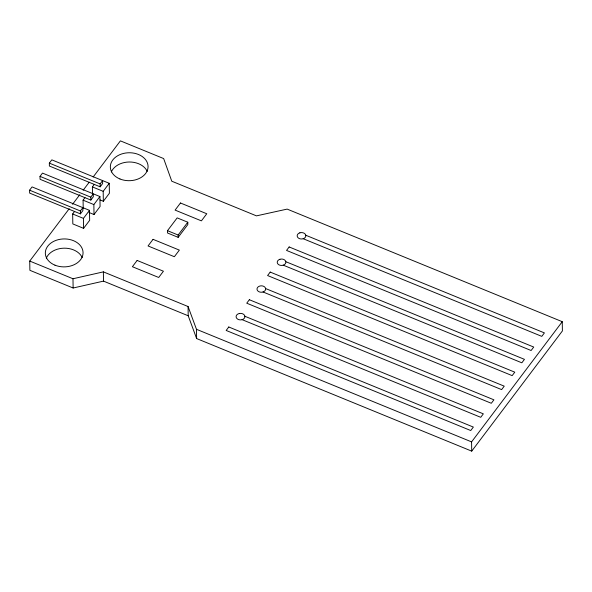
<?xml version="1.0" encoding="UTF-8"?>
<svg xmlns="http://www.w3.org/2000/svg" width="592" height="592" viewBox="0 0 592 592"><rect width="100%" height="100%" fill="white"/><g stroke="black" fill="none" stroke-linecap="round" stroke-linejoin="round"><path stroke-width="0.89" d="M299.796 232.856L300.884 232.626A4.322 3.204 -0.9 0 1 305.472 234.499L305.775 235.305A4.322 3.204 -0.9 0 1 302.482 238.902A4.322 3.204 -0.9 0 1 297.391 236.815A4.322 3.204 -0.9 0 1 299.796 232.856L299.892 232.834M100.166 186.813L100.115 183.905L102.586 180.634L102.631 183.542L100.166 186.813L49.388 166.034L49.343 163.126L51.815 159.855L109.239 183.298L109.402 193.251L103.341 201.28L100.026 199.926M80.423 213.875L80.371 210.967L82.843 207.696L82.887 210.604L80.423 213.875L29.644 193.096L29.6 190.187L32.072 186.917L89.496 210.36L89.658 220.313L83.598 228.342L72.823 223.931L72.661 213.978L74.548 211.477M90.842 200.066L90.791 197.151L93.262 193.88L93.307 196.796L90.842 200.066L40.064 179.287L40.019 176.372L42.491 173.101L99.915 196.544L100.078 206.504L94.017 214.533L89.044 212.498M93.151 177.001L120.405 140.866L163.658 158.567L171.769 181.204L256.462 215.865L287.15 209.102L562.252 321.693L562.4 330.935L471.72 451.134L196.618 338.55L188.212 315.78L103.519 281.119L73.127 288.008L29.881 270.307L29.733 261.065L69.227 208.71M72.564 204.284L79.802 194.694M83.139 190.269L89.259 182.158M92.522 194.154L92.404 186.917L94.291 184.415M83.213 208.31L83.08 200.163L84.967 197.661M103.341 201.28L103.186 191.327L109.239 183.298M83.598 228.342L83.442 218.389L89.496 210.36M94.017 214.533L93.862 204.573L99.915 196.544M167.506 230.68L177.171 217.878L187.797 222.222L187.834 224.546L178.17 237.348L167.543 233.004L167.506 230.68L178.133 235.031L178.17 237.348M178.133 235.031L187.797 222.222M279.853 259.311L280.934 259.074A4.314 3.197 -0.9 0 1 285.514 260.961L285.818 261.76A4.314 3.197 -0.9 0 1 282.532 265.349A4.314 3.197 -0.9 0 1 277.448 263.27A4.314 3.197 -0.9 0 1 279.846 259.318L279.949 259.289M471.72 451.134L471.58 441.884L562.252 321.693M265.608 288.548A4.322 3.204 -0.9 0 1 262.315 292.152A4.322 3.204 -0.9 0 1 257.224 290.065A4.322 3.204 -0.9 0 1 259.629 286.106L260.709 285.869A4.322 3.204 -0.9 0 1 265.305 287.749L265.608 288.548L504.236 386.154L501.624 389.617L263.026 291.974M29.733 261.065L72.986 278.758L103.371 271.869L188.064 306.53L196.47 329.3L196.618 338.55M305.753 235.231L544.403 332.904L541.791 336.367L303.2 238.724M49.343 163.126L100.115 183.905M285.788 261.679L524.453 359.351L521.841 362.815L283.25 265.164M92.404 186.917L103.186 191.327M40.019 176.372L90.791 197.151M83.08 200.163L93.862 204.573M29.6 190.187L80.371 210.967M72.661 213.978L83.442 218.389M244.836 316.246L483.338 413.852L480.726 417.316L242.069 319.643M196.47 329.3L471.58 441.884M188.064 306.53L188.212 315.78M103.371 271.869L103.519 281.119M72.986 278.758L73.127 288.008M111.333 171.939A18.87 13.979 -0.9 0 1 129.13 162.001A18.87 13.979 -0.9 0 1 147.223 171.377M46.324 258.119A18.87 13.979 -0.9 0 1 64.114 248.174A18.87 13.979 -0.9 0 1 82.207 257.557M137.122 260.443L132.393 266.718L158.7 277.478L163.429 271.21L137.122 260.443M153.047 239.338L148.052 245.954L174.359 256.721L179.354 250.105L153.047 239.338M180.464 202.989L175.099 210.108L201.406 220.868L206.771 213.756L180.464 202.989M228.786 326.991L226.174 330.454L470.744 430.539L473.356 427.076L228.786 326.991M249.35 299.73L246.738 303.193L491.308 403.278L493.92 399.822L249.35 299.73M270.211 272.083L267.599 275.546L512.169 375.631L514.781 372.168L270.211 272.083M289.155 246.96L286.543 250.423L531.12 350.516L533.732 347.053L289.155 246.96M239.316 313.516L238.258 313.856A4.396 3.256 -0.9 0 0 236.112 316.713L236.275 317.549A4.396 3.256 -0.9 0 0 241.691 319.769L242.742 319.428A4.396 3.256 -0.9 0 0 244.896 316.572L244.733 315.736A4.396 3.256 -0.9 0 0 239.316 313.516M119.954 178.976A18.87 13.979 -0.9 0 0 148.067 166.433A18.87 13.979 -0.9 0 0 119.577 154.771A18.87 13.979 -0.9 0 0 119.954 178.976M54.945 265.157A18.87 13.979 -0.9 0 0 83.058 252.606A18.87 13.979 -0.9 0 0 54.568 240.951A18.87 13.979 -0.9 0 0 54.945 265.157"/></g></svg>
